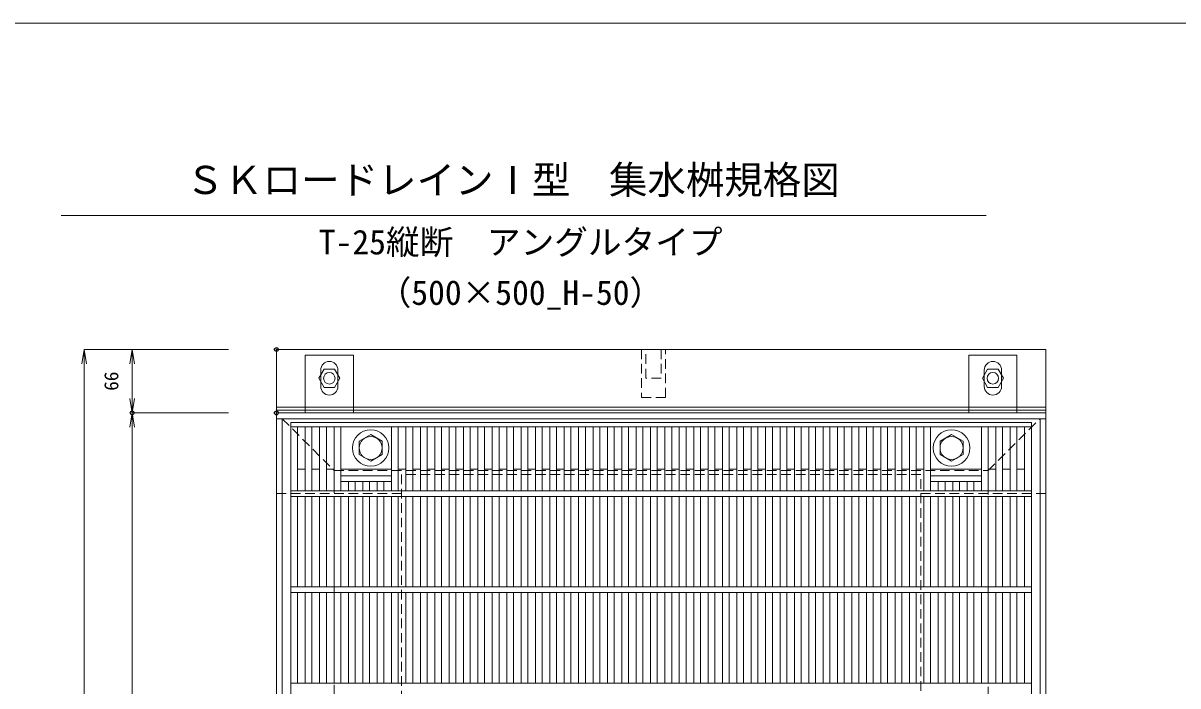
# Model space of a CAD drawing. Units: millimetres, scale not verified. Extents: x -4244 to -354, y 538 to 3378.
# Drawn here: x -2819 to -1619, y 2689 to 3378 of the extents above; entities that cross this region are included whole.
import ezdxf
from ezdxf.enums import TextEntityAlignment as Align

# ---------------------------------------------------------------- set-up
doc = ezdxf.new("R2010")
doc.units = ezdxf.units.MM
doc.header["$LTSCALE"] = 20
doc.header["$PDMODE"] = 32
doc.header["$PDSIZE"] = 4
doc.linetypes.add('USER1', pattern=[0.75, 0.5, -0.25])
doc.linetypes.add('USER2', pattern=[1.5, 1, -0.5])
for name, color, linetype, lineweight in [('0-1_TITLE', 7, 'Continuous', 18), ('0-3_KIJUN', 7, 'Continuous', 18), ('0-5_SUNPO', 3, 'Continuous', 18), ('0-6_UKEWAKU', 4, 'Continuous', 18), ('0-7_GRE', 5, 'Continuous', 18), ('0-9__0-0_0', 7, 'Continuous', 18)]:
    doc.layers.add(name, color=color, linetype=linetype, lineweight=lineweight)
doc.layers.add('0-A__0-2_DEFPOINTS', color=7, linetype='Continuous')
doc.styles.add('ＭＳ ゴシック', font='')
doc.styles.get('ＭＳ ゴシック').set_extended_font_data('MS Gothic')

# ---------------------------------------------------------------- blocks, each defined once
blk = doc.blocks.new('M16_insert_dan')
at = {"layer": '0-3_KIJUN', "color": 3, "linetype": 'USER1'}
for points in [[(0, -12.5), (-50, -12.5), (-50, 12.5), (0, 12.5)], [(0, 8), (-30, 8), (-30, -8), (0, -8)]]:
    blk.add_lwpolyline(points, close=True, dxfattribs=at)
blk = doc.blocks.new('_OPEN')
at = {"layer": '0-9__0-0_0'}
blk.add_line((0, 0), (-1, 0), dxfattribs=at)
blk.add_lwpolyline([(-1, 0.167), (0, 0), (-1, -0.167)], dxfattribs=at)
blk = doc.blocks.new('_D27')
at = {"layer": '0-5_SUNPO'}
for p, q in [((1637.95, 2739.88), (1537.95, 2739.88)), ((1537.95, 2724.88), (1537.95, 2688.88)), ((1637.95, 2673.88), (1537.95, 2673.88))]:
    blk.add_line(p, q, dxfattribs=at)
at = {"layer": '0-A__0-2_DEFPOINTS'}
for p in [(1687.95, 2739.88), (1537.95, 2673.88), (1687.95, 2673.88)]:
    blk.add_point(p, dxfattribs=at)
at = {"layer": '0-5_SUNPO', "xscale": 15, "yscale": 15}
for p, rotation in [((1537.95, 2739.88), 90), ((1537.95, 2673.88), 270)]:
    blk.add_blockref('_OPEN', p, dxfattribs=dict(at, rotation=rotation))
at = {"layer": '0-5_SUNPO', "color": 7, "style": 'ＭＳ ゴシック'}
blk.add_text('66', height=14.66, rotation=90, dxfattribs=at).set_placement((1527.95, 2696.88), align=Align.BOTTOM_LEFT)
blk = doc.blocks.new('_D28')
at = {"layer": '0-5_SUNPO'}
for p, q in [((1637.95, 2673.88), (1537.95, 2673.88)), ((1537.95, 2658.88), (1537.95, 2020.88)), ((1637.95, 2005.88), (1537.95, 2005.88))]:
    blk.add_line(p, q, dxfattribs=at)
at = {"layer": '0-A__0-2_DEFPOINTS'}
for p in [(1687.95, 2673.88), (1537.95, 2005.88), (1687.95, 2005.88)]:
    blk.add_point(p, dxfattribs=at)
at = {"layer": '0-5_SUNPO', "xscale": 15, "yscale": 15}
for p, rotation in [((1537.95, 2673.88), 90), ((1537.95, 2005.88), 270)]:
    blk.add_blockref('_OPEN', p, dxfattribs=dict(at, rotation=rotation))
at = {"layer": '0-5_SUNPO', "color": 7, "style": 'ＭＳ ゴシック'}
blk.add_text('668', height=14.66, rotation=90, dxfattribs=at).set_placement((1527.95, 2324.88), align=Align.BOTTOM_LEFT)
blk = doc.blocks.new('_D30')
at = {"layer": '0-5_SUNPO'}
for p, q in [((1637.95, 2739.88), (1487.95, 2739.88)), ((1487.95, 2724.88), (1487.95, 1954.88)), ((1637.95, 1939.88), (1487.95, 1939.88))]:
    blk.add_line(p, q, dxfattribs=at)
at = {"layer": '0-A__0-2_DEFPOINTS'}
for p in [(1687.95, 2739.88), (1487.95, 1939.88), (1687.95, 1939.88)]:
    blk.add_point(p, dxfattribs=at)
at = {"layer": '0-5_SUNPO', "xscale": 15, "yscale": 15}
for p, rotation in [((1487.95, 2739.88), 90), ((1487.95, 1939.88), 270)]:
    blk.add_blockref('_OPEN', p, dxfattribs=dict(at, rotation=rotation))
at = {"layer": '0-5_SUNPO', "color": 7, "style": 'ＭＳ ゴシック'}
blk.add_text('800', height=14.66, rotation=90, dxfattribs=at).set_placement((1477.95, 2324.88), align=Align.BOTTOM_LEFT)
blk = doc.blocks.new('A$C6A34739C')
at = {"layer": '0-7_GRE'}
for p, q in [((0, 648), (770, 648)), ((0, 643.5), (0, 648)), ((0, 648), (770, 648)), ((0, 0), (0, 648)), ((0, 643.5), (770, 643.5)), ((0, 577), (0, 643.5)), ((7, 577), (7, 643.5)), ((14.96, 577), (14.96, 643.5)), ((21.96, 577), (21.96, 643.5)), ((29.92, 577), (29.92, 643.5)), ((36.92, 577), (36.92, 643.5)), ((44.88, 577), (44.88, 643.5)), ((51.88, 577), (51.88, 643.5)), ((104.73, 577), (104.73, 643.5)), ((111.73, 577), (111.73, 643.5)), ((119.69, 577), (119.69, 643.5)), ((126.69, 577), (126.69, 643.5)), ((134.65, 577), (134.65, 643.5)), ((141.65, 577), (141.65, 643.5)), ((149.61, 577), (149.61, 643.5)), ((156.61, 577), (156.61, 643.5)), ((164.57, 577), (164.57, 643.5)), ((171.57, 577), (171.57, 643.5)), ((179.53, 577), (179.53, 643.5)), ((186.53, 577), (186.53, 643.5)), ((194.49, 577), (194.49, 643.5)), ((201.49, 577), (201.49, 643.5)), ((209.45, 577), (209.45, 643.5)), ((216.45, 577), (216.45, 643.5)), ((224.41, 577), (224.41, 643.5)), ((231.41, 577), (231.41, 643.5)), ((239.37, 577), (239.37, 643.5)), ((246.37, 577), (246.37, 643.5)), ((254.33, 577), (254.33, 643.5)), ((261.33, 577), (261.33, 643.5)), ((269.29, 577), (269.29, 643.5)), ((276.29, 577), (276.29, 643.5)), ((284.25, 577), (284.25, 643.5)), ((291.25, 577), (291.25, 643.5)), ((299.22, 577), (299.22, 643.5)), ((306.22, 577), (306.22, 643.5)), ((314.18, 577), (314.18, 643.5)), ((321.18, 577), (321.18, 643.5)), ((329.14, 577), (329.14, 643.5)), ((336.14, 577), (336.14, 643.5)), ((344.1, 577), (344.1, 643.5)), ((351.1, 577), (351.1, 643.5)), ((359.06, 577), (359.06, 643.5)), ((366.06, 577), (366.06, 643.5)), ((374.02, 577), (374.02, 643.5)), ((381.02, 577), (381.02, 643.5)), ((388.98, 577), (388.98, 643.5)), ((395.98, 577), (395.98, 643.5)), ((403.94, 577), (403.94, 643.5)), ((410.94, 577), (410.94, 643.5)), ((418.9, 577), (418.9, 643.5)), ((425.9, 577), (425.9, 643.5)), ((433.86, 577), (433.86, 643.5)), ((440.86, 577), (440.86, 643.5)), ((448.82, 577), (448.82, 643.5)), ((455.82, 577), (455.82, 643.5)), ((463.78, 577), (463.78, 643.5)), ((470.78, 577), (470.78, 643.5)), ((478.74, 577), (478.74, 643.5)), ((485.74, 577), (485.74, 643.5)), ((493.71, 577), (493.71, 643.5)), ((500.71, 577), (500.71, 643.5)), ((508.67, 577), (508.67, 643.5)), ((515.67, 577), (515.67, 643.5)), ((523.63, 577), (523.63, 643.5)), ((530.63, 577), (530.63, 643.5)), ((538.59, 577), (538.59, 643.5)), ((545.59, 577), (545.59, 643.5)), ((553.55, 577), (553.55, 643.5)), ((560.55, 577), (560.55, 643.5)), ((568.51, 577), (568.51, 643.5)), ((575.51, 577), (575.51, 643.5)), ((583.47, 577), (583.47, 643.5)), ((590.47, 577), (590.47, 643.5)), ((598.43, 577), (598.43, 643.5)), ((605.43, 577), (605.43, 643.5)), ((613.39, 577), (613.39, 643.5)), ((620.39, 577), (620.39, 643.5)), ((628.35, 577), (628.35, 643.5)), ((635.35, 577), (635.35, 643.5)), ((643.31, 577), (643.31, 643.5)), ((650.31, 577), (650.31, 643.5)), ((658.27, 577), (658.27, 643.5)), ((665.27, 577), (665.27, 643.5)), ((718.12, 577), (718.12, 643.5)), ((725.12, 577), (725.12, 643.5)), ((733.08, 577), (733.08, 643.5)), ((740.08, 577), (740.08, 643.5)), ((748.04, 577), (748.04, 643.5)), ((755.04, 577), (755.04, 643.5)), ((763, 577), (763, 643.5)), ((770, 643.5), (770, 648)), ((770, 0), (770, 648)), ((770, 577), (770, 643.5)), ((6.99, 599.5), (14.95, 599.5)), ((21.95, 599.5), (29.91, 599.5)), ((36.91, 599.5), (44.87, 599.5)), ((51.87, 599.5), (104.73, 599.5)), ((51.88, 592.5), (104.73, 592.5)), ((51.88, 592.5), (104.73, 592.5)), ((111.72, 599.5), (119.68, 599.5)), ((126.68, 599.5), (134.64, 599.5)), ((141.64, 599.5), (149.6, 599.5)), ((156.6, 599.5), (164.56, 599.5)), ((171.56, 599.5), (179.52, 599.5)), ((186.52, 599.5), (194.48, 599.5)), ((201.48, 599.5), (209.44, 599.5)), ((216.44, 599.5), (224.4, 599.5)), ((231.4, 599.5), (239.36, 599.5)), ((246.36, 599.5), (254.33, 599.5)), ((261.33, 599.5), (269.29, 599.5)), ((276.29, 599.5), (284.25, 599.5)), ((291.25, 599.5), (299.21, 599.5)), ((306.21, 599.5), (314.17, 599.5)), ((321.17, 599.5), (329.13, 599.5)), ((336.13, 599.5), (344.09, 599.5)), ((351.09, 599.5), (359.05, 599.5)), ((366.05, 599.5), (374.01, 599.5)), ((381.01, 599.5), (388.97, 599.5)), ((395.97, 599.5), (403.94, 599.5)), ((410.94, 599.5), (418.9, 599.5)), ((425.9, 599.5), (433.86, 599.5)), ((440.86, 599.5), (448.82, 599.5)), ((455.82, 599.5), (463.78, 599.5)), ((470.78, 599.5), (478.74, 599.5)), ((485.74, 599.5), (493.7, 599.5)), ((500.7, 599.5), (508.66, 599.5)), ((515.66, 599.5), (523.62, 599.5)), ((530.62, 599.5), (538.58, 599.5)), ((545.58, 599.5), (553.55, 599.5)), ((560.55, 599.5), (568.51, 599.5)), ((575.51, 599.5), (583.47, 599.5)), ((590.47, 599.5), (598.43, 599.5)), ((605.43, 599.5), (613.39, 599.5)), ((620.39, 599.5), (628.35, 599.5)), ((635.35, 599.5), (643.31, 599.5)), ((650.31, 599.5), (658.27, 599.5)), ((665.27, 599.5), (718.12, 599.5)), ((665.27, 592.5), (718.12, 592.5)), ((665.27, 592.5), (718.12, 592.5)), ((725.12, 599.5), (733.08, 599.5)), ((740.08, 599.5), (748.04, 599.5)), ((755.04, 599.5), (763, 599.5)), ((0, 577), (770, 577)), ((0, 571), (0, 577)), ((51.88, 586.5), (104.73, 586.5)), ((59.84, 577), (59.84, 586.5)), ((66.84, 577), (66.84, 586.5)), ((74.8, 577), (74.8, 586.5)), ((81.8, 577), (81.8, 586.5)), ((89.76, 577), (89.76, 586.5)), ((96.76, 577), (96.76, 586.5)), ((665.27, 586.5), (718.12, 586.5)), ((673.23, 577), (673.23, 586.5)), ((680.23, 577), (680.23, 586.5)), ((688.2, 577), (688.2, 586.5)), ((695.2, 577), (695.2, 586.5)), ((703.16, 577), (703.16, 586.5)), ((710.16, 577), (710.16, 586.5)), ((770, 571), (770, 577)), ((0, 571), (770, 571)), ((0, 477), (0, 571)), ((7, 477), (7, 571)), ((14.96, 477), (14.96, 571)), ((21.96, 477), (21.96, 571)), ((29.92, 477), (29.92, 571)), ((36.92, 477), (36.92, 571)), ((44.88, 477), (44.88, 571)), ((51.88, 477), (51.88, 571)), ((59.84, 477), (59.84, 571)), ((66.84, 477), (66.84, 571)), ((74.8, 477), (74.8, 571)), ((81.8, 477), (81.8, 571)), ((89.76, 477), (89.76, 571)), ((96.76, 477), (96.76, 571)), ((104.73, 477), (104.73, 571)), ((111.73, 477), (111.73, 571)), ((119.69, 477), (119.69, 571)), ((126.69, 477), (126.69, 571)), ((134.65, 477), (134.65, 571)), ((141.65, 477), (141.65, 571)), ((149.61, 477), (149.61, 571)), ((156.61, 477), (156.61, 571)), ((164.57, 477), (164.57, 571)), ((171.57, 477), (171.57, 571)), ((179.53, 477), (179.53, 571)), ((186.53, 477), (186.53, 571)), ((194.49, 477), (194.49, 571)), ((201.49, 477), (201.49, 571)), ((209.45, 477), (209.45, 571)), ((216.45, 477), (216.45, 571)), ((224.41, 477), (224.41, 571)), ((231.41, 477), (231.41, 571)), ((239.37, 477), (239.37, 571)), ((246.37, 477), (246.37, 571)), ((254.33, 477), (254.33, 571)), ((261.33, 477), (261.33, 571)), ((269.29, 477), (269.29, 571)), ((276.29, 477), (276.29, 571)), ((284.25, 477), (284.25, 571)), ((291.25, 477), (291.25, 571)), ((299.22, 477), (299.22, 571)), ((306.22, 477), (306.22, 571)), ((314.18, 477), (314.18, 571)), ((321.18, 477), (321.18, 571)), ((329.14, 477), (329.14, 571)), ((336.14, 477), (336.14, 571)), ((344.1, 477), (344.1, 571)), ((351.1, 477), (351.1, 571)), ((359.06, 477), (359.06, 571)), ((366.06, 477), (366.06, 571)), ((374.02, 477), (374.02, 571)), ((381.02, 477), (381.02, 571)), ((388.98, 477), (388.98, 571)), ((395.98, 477), (395.98, 571)), ((403.94, 477), (403.94, 571)), ((410.94, 477), (410.94, 571)), ((418.9, 477), (418.9, 571)), ((425.9, 477), (425.9, 571)), ((433.86, 477), (433.86, 571)), ((440.86, 477), (440.86, 571)), ((448.82, 477), (448.82, 571)), ((455.82, 477), (455.82, 571)), ((463.78, 477), (463.78, 571)), ((470.78, 477), (470.78, 571)), ((478.74, 477), (478.74, 571)), ((485.74, 477), (485.74, 571)), ((493.71, 477), (493.71, 571)), ((500.71, 477), (500.71, 571)), ((508.67, 477), (508.67, 571)), ((515.67, 477), (515.67, 571)), ((523.63, 477), (523.63, 571)), ((530.63, 477), (530.63, 571)), ((538.59, 477), (538.59, 571)), ((545.59, 477), (545.59, 571)), ((553.55, 477), (553.55, 571)), ((560.55, 477), (560.55, 571)), ((568.51, 477), (568.51, 571)), ((575.51, 477), (575.51, 571)), ((583.47, 477), (583.47, 571)), ((590.47, 477), (590.47, 571)), ((598.43, 477), (598.43, 571)), ((605.43, 477), (605.43, 571)), ((613.39, 477), (613.39, 571)), ((620.39, 477), (620.39, 571)), ((628.35, 477), (628.35, 571)), ((635.35, 477), (635.35, 571)), ((643.31, 477), (643.31, 571)), ((650.31, 477), (650.31, 571)), ((658.27, 477), (658.27, 571)), ((665.27, 477), (665.27, 571)), ((673.23, 477), (673.23, 571)), ((680.23, 477), (680.23, 571)), ((688.2, 477), (688.2, 571)), ((695.2, 477), (695.2, 571)), ((703.16, 477), (703.16, 571)), ((710.16, 477), (710.16, 571)), ((718.12, 477), (718.12, 571)), ((725.12, 477), (725.12, 571)), ((733.08, 477), (733.08, 571)), ((740.08, 477), (740.08, 571)), ((748.04, 477), (748.04, 571)), ((755.04, 477), (755.04, 571)), ((763, 477), (763, 571)), ((770, 477), (770, 571)), ((0, 477), (770, 477)), ((0, 471), (0, 477)), ((0, 471), (770, 471)), ((0, 377), (0, 471)), ((7, 377), (7, 471)), ((14.96, 377), (14.96, 471)), ((21.96, 377), (21.96, 471)), ((29.92, 377), (29.92, 471)), ((36.92, 377), (36.92, 471)), ((44.88, 377), (44.88, 471)), ((51.88, 377), (51.88, 471)), ((59.84, 377), (59.84, 471)), ((66.84, 377), (66.84, 471)), ((74.8, 377), (74.8, 471)), ((81.8, 377), (81.8, 471)), ((89.76, 377), (89.76, 471)), ((96.76, 377), (96.76, 471)), ((104.73, 377), (104.73, 471)), ((111.73, 377), (111.73, 471)), ((119.69, 377), (119.69, 471)), ((126.69, 377), (126.69, 471)), ((134.65, 377), (134.65, 471)), ((141.65, 377), (141.65, 471)), ((149.61, 377), (149.61, 471)), ((156.61, 377), (156.61, 471)), ((164.57, 377), (164.57, 471)), ((171.57, 377), (171.57, 471)), ((179.53, 377), (179.53, 471)), ((186.53, 377), (186.53, 471)), ((194.49, 377), (194.49, 471)), ((201.49, 377), (201.49, 471)), ((209.45, 377), (209.45, 471)), ((216.45, 377), (216.45, 471)), ((224.41, 377), (224.41, 471)), ((231.41, 377), (231.41, 471)), ((239.37, 377), (239.37, 471)), ((246.37, 377), (246.37, 471)), ((254.33, 377), (254.33, 471)), ((261.33, 377), (261.33, 471)), ((269.29, 377), (269.29, 471)), ((276.29, 377), (276.29, 471)), ((284.25, 377), (284.25, 471)), ((291.25, 377), (291.25, 471)), ((299.22, 377), (299.22, 471)), ((306.22, 377), (306.22, 471)), ((314.18, 377), (314.18, 471)), ((321.18, 377), (321.18, 471)), ((329.14, 377), (329.14, 471)), ((336.14, 377), (336.14, 471)), ((344.1, 377), (344.1, 471)), ((351.1, 377), (351.1, 471)), ((359.06, 377), (359.06, 471)), ((366.06, 377), (366.06, 471)), ((374.02, 377), (374.02, 471)), ((381.02, 377), (381.02, 471)), ((388.98, 377), (388.98, 471)), ((395.98, 377), (395.98, 471)), ((403.94, 377), (403.94, 471)), ((410.94, 377), (410.94, 471)), ((418.9, 377), (418.9, 471)), ((425.9, 377), (425.9, 471)), ((433.86, 377), (433.86, 471)), ((440.86, 377), (440.86, 471)), ((448.82, 377), (448.82, 471)), ((455.82, 377), (455.82, 471)), ((463.78, 377), (463.78, 471)), ((470.78, 377), (470.78, 471)), ((478.74, 377), (478.74, 471)), ((485.74, 377), (485.74, 471)), ((493.71, 377), (493.71, 471)), ((500.71, 377), (500.71, 471)), ((508.67, 377), (508.67, 471)), ((515.67, 377), (515.67, 471)), ((523.63, 377), (523.63, 471)), ((530.63, 377), (530.63, 471)), ((538.59, 377), (538.59, 471)), ((545.59, 377), (545.59, 471)), ((553.55, 377), (553.55, 471)), ((560.55, 377), (560.55, 471)), ((568.51, 377), (568.51, 471)), ((575.51, 377), (575.51, 471)), ((583.47, 377), (583.47, 471)), ((590.47, 377), (590.47, 471)), ((598.43, 377), (598.43, 471)), ((605.43, 377), (605.43, 471)), ((613.39, 377), (613.39, 471)), ((620.39, 377), (620.39, 471)), ((628.35, 377), (628.35, 471)), ((635.35, 377), (635.35, 471)), ((643.31, 377), (643.31, 471)), ((650.31, 377), (650.31, 471)), ((658.27, 377), (658.27, 471)), ((665.27, 377), (665.27, 471)), ((673.23, 377), (673.23, 471)), ((680.23, 377), (680.23, 471)), ((688.2, 377), (688.2, 471)), ((695.2, 377), (695.2, 471)), ((703.16, 377), (703.16, 471)), ((710.16, 377), (710.16, 471)), ((718.12, 377), (718.12, 471)), ((725.12, 377), (725.12, 471)), ((733.08, 377), (733.08, 471)), ((740.08, 377), (740.08, 471)), ((748.04, 377), (748.04, 471)), ((755.04, 377), (755.04, 471)), ((763, 377), (763, 471)), ((770, 471), (770, 477)), ((770, 377), (770, 471)), ((0, 377), (770, 377)), ((0, 371), (0, 377)), ((770, 371), (770, 377))]:
    blk.add_line(p, q, dxfattribs=at)
for points in [[(83, 635.36), (71, 628.43), (71, 614.57), (83, 607.64), (95, 614.57), (95, 628.43)], [(687, 635.36), (675, 628.43), (675, 614.57), (687, 607.64), (699, 614.57), (699, 628.43)]]:
    blk.add_lwpolyline(points, close=True, dxfattribs=at)
for centre, radius in [((83, 621.5), 19), ((687, 621.5), 19), ((83, 621.5), 12), ((687, 621.5), 12)]:
    blk.add_circle(centre, radius, dxfattribs=at)
blk = doc.blocks.new('A$C0AEF74A5')
at = {"layer": '0-6_UKEWAKU'}
for p, q in [((30, 728), (30, 668)), ((30, 728), (80, 728)), ((80, 728), (80, 668)), ((770, 728), (770, 668)), ((46, 695.5), (46, 712.5)), ((64, 695.5), (64, 712.5)), ((736, 695.5), (736, 712.5)), ((754, 695.5), (754, 712.5)), ((30, 674), (80, 674)), ((770, 674), (720, 674)), ((0, 668), (0, 0)), ((0, 662), (800, 662)), ((6, 6), (6, 662)), ((794, 662), (794, 6)), ((800, 6), (0, 6)), ((30, -60), (30, 0)), ((80, -60), (80, 0)), ((720, -60), (720, 0)), ((770, -60), (770, 0)), ((30, -6), (80, -6)), ((770, -6), (720, -6)), ((46, -44.5), (46, -27.5)), ((64, -44.5), (64, -27.5)), ((736, -44.5), (736, -27.5)), ((754, -44.5), (754, -27.5)), ((30, -60), (80, -60)), ((770, -60), (720, -60))]:
    blk.add_line(p, q, dxfattribs=at)
at = {"layer": '0-6_UKEWAKU', "linetype": 'USER1'}
for p, q in [((6, 662), (60, 608)), ((740, 608), (794, 662)), ((60, 608), (740, 608)), ((60, 60), (60, 608)), ((740, 608), (740, 60)), ((6, 6), (60, 60)), ((740, 60), (60, 60))]:
    blk.add_line(p, q, dxfattribs=at)
at = {"layer": '0-6_UKEWAKU', "linetype": 'USER2'}
blk.add_line((740, 60), (794, 6), dxfattribs=at)
at = {"layer": '0-6_UKEWAKU'}
for points in [[(770, 728), (720, 728), (720, 668)], [(0, 668), (800, 668), (800, 0), (0, 0)]]:
    blk.add_lwpolyline(points, dxfattribs=at)
for centre, start, end in [((55, 712.5), 0, 180), ((745, 712.5), 0, 180), ((55, 695.5), 180, 0), ((745, 695.5), 180, 0), ((55, -27.5), 0, 180), ((745, -27.5), 0, 180), ((55, -44.5), 180, 0), ((745, -44.5), 180, 0)]:
    blk.add_arc(centre, 9, start, end, dxfattribs=at)

msp = doc.modelspace()

# ---------------------------------------------------------------- linework, layer by layer
at = {"layer": '0-1_TITLE', "color": 1}
msp.add_line((-2780.02, 3178.19), (-1817.94, 3178.19), dxfattribs=at)
at = {"layer": '0-1_TITLE', "color": 2}
msp.add_lwpolyline([(-4243.98, 538.19), (-353.98, 538.19), (-353.98, 3378.19), (-4243.98, 3378.19)], close=True, dxfattribs=at)
at = {"layer": '0-3_KIJUN', "linetype": 'USER1'}
for p, q in [((-2556.02, 2888.69), (-2426.02, 2888.69)), ((-1756.02, 2888.69), (-1886.02, 2888.69))]:
    msp.add_line(p, q, dxfattribs=at)
at = {"layer": '0-3_KIJUN'}
for points in [[(-2556.02, 2238.69), (-1756.02, 2238.69), (-1756.02, 3038.69), (-2556.02, 3038.69)], [(-1756.02, 2978.69), (-2556.02, 2978.69), (-2556.02, 2975.69), (-1756.02, 2975.69)]]:
    msp.add_lwpolyline(points, close=True, dxfattribs=at)
at = {"layer": '0-3_KIJUN', "linetype": 'USER1'}
msp.add_lwpolyline([(-1886.02, 2908.69), (-2426.02, 2908.69), (-2426.02, 2368.69), (-1886.02, 2368.69)], close=True, dxfattribs=at)
at = {"layer": '0-3_KIJUN'}
for centre in [(-2501.02, 3008.69), (-1811.02, 3008.69)]:
    msp.add_circle(centre, 6, dxfattribs=at)
at = {"layer": '0-7_GRE'}
for points in [[(-2506.5, 3018.17), (-2511.97, 3008.69), (-2506.5, 2999.21), (-2495.55, 2999.21), (-2490.07, 3008.69), (-2495.55, 3018.17)], [(-1816.5, 3018.17), (-1821.97, 3008.69), (-1816.5, 2999.21), (-1805.55, 2999.21), (-1800.07, 3008.69), (-1805.55, 3018.17)]]:
    msp.add_lwpolyline(points, close=True, dxfattribs=at)

# ---------------------------------------------------------------- block references
at = {"layer": '0-3_KIJUN', "xscale": -1, "rotation": 270}
msp.add_blockref('M16_insert_dan', (-2164.02, 3038.69), dxfattribs=at)
at = {"layer": '0-5_SUNPO'}
for name in ['_D30', '_D27', '_D28']:
    msp.add_blockref(name, (-4243.98, 298.81), dxfattribs=at)
at = {"layer": '0-6_UKEWAKU'}
msp.add_blockref('A$C0AEF74A5', (-2556.02, 2304.69), dxfattribs=at)
at = {"layer": '0-7_GRE'}
msp.add_blockref('A$C6A34739C', (-2541.02, 2314.69), dxfattribs=at)

# ---------------------------------------------------------------- texts
at = {"layer": '0-1_TITLE', "style": 'ＭＳ ゴシック'}
for s, height, p in [('ＳＫロードレインⅠ型\u3000集水桝規格図', 29.33, (-2650.37, 3191.58)), ('T-25縦断\u3000アングルタイプ', 25.66, (-2512.01, 3129.86)), ('（500×500_H-50）', 25.66, (-2450.76, 3077.36))]:
    msp.add_text(s, height=height, dxfattribs=at).set_placement(p, align=Align.BOTTOM_LEFT)

doc.saveas('drawing.dxf')
